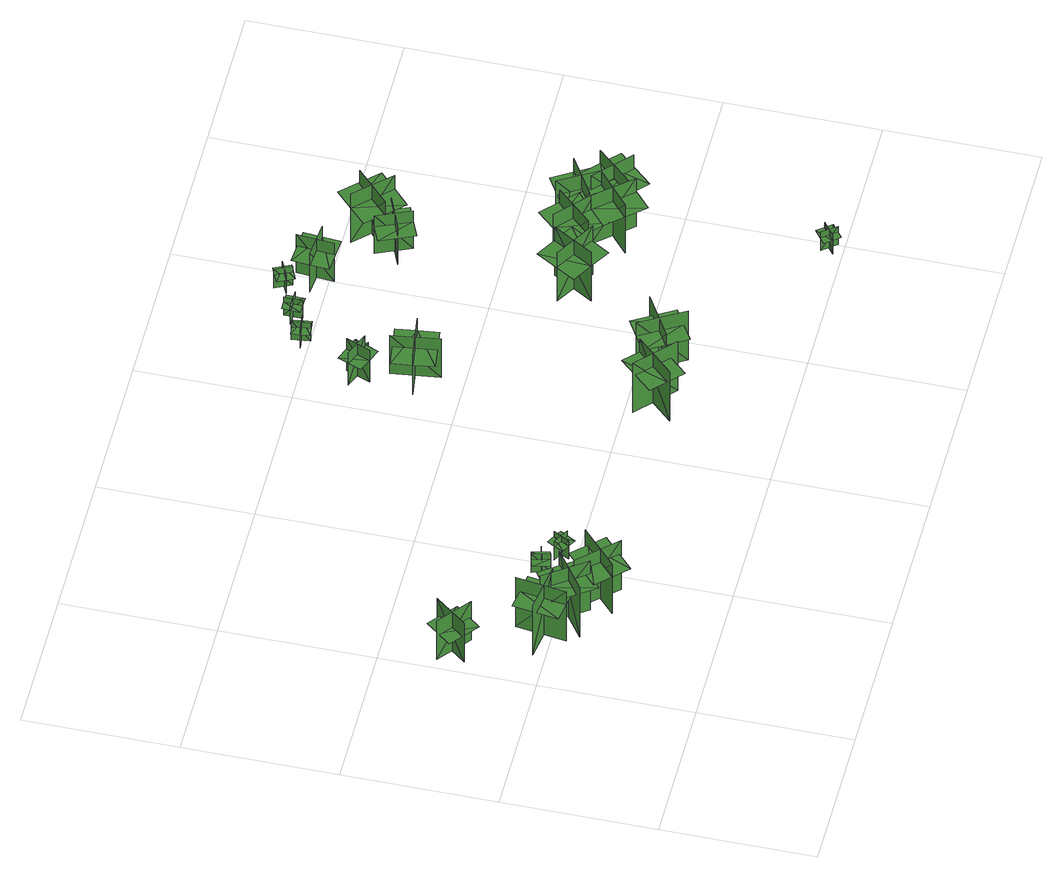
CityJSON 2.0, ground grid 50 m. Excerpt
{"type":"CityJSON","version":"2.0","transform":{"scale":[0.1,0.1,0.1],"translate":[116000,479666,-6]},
"CityObjects":{
"tree1":{"type":"SolitaryVegetationObject","geometry":[{"type":"MultiSurface","lod":"1","boundaries":[[[0,1,2]],[[0,2,3]],[[4,5,6]],[[4,6,7]],[[8,9,10]],[[8,10,11]],[[8,12,13]],[[8,13,9]]]}]},
"tree2":{"type":"SolitaryVegetationObject","geometry":[{"type":"MultiSurface","lod":"1","boundaries":[[[14,15,16]],[[14,16,17]],[[18,19,20]],[[18,20,21]],[[22,23,24]],[[22,24,25]],[[22,26,27]],[[22,27,23]]]}]},
"tree3":{"type":"SolitaryVegetationObject","geometry":[{"type":"MultiSurface","lod":"1","boundaries":[[[28,29,30]],[[28,30,31]],[[32,33,34]],[[32,34,35]],[[36,37,38]],[[36,38,39]],[[36,40,41]],[[36,41,37]]]}]},
"tree4":{"type":"SolitaryVegetationObject","geometry":[{"type":"MultiSurface","lod":"1","boundaries":[[[42,43,44]],[[42,44,45]],[[46,47,48]],[[46,48,49]],[[50,51,52]],[[50,52,53]],[[50,54,55]],[[50,55,51]]]}]},
"tree5":{"type":"SolitaryVegetationObject","geometry":[{"type":"MultiSurface","lod":"1","boundaries":[[[56,57,58]],[[56,58,59]],[[60,61,62]],[[60,62,63]],[[64,65,66]],[[64,66,67]],[[64,67,68]],[[64,68,69]]]}]},
"tree6":{"type":"SolitaryVegetationObject","geometry":[{"type":"MultiSurface","lod":"1","boundaries":[[[70,71,72]],[[70,72,73]],[[74,75,76]],[[74,76,77]],[[78,79,80]],[[78,80,81]],[[78,81,82]],[[78,82,83]]]}]},
"tree7":{"type":"SolitaryVegetationObject","geometry":[{"type":"MultiSurface","lod":"1","boundaries":[[[84,85,86]],[[84,86,87]],[[88,89,90]],[[88,90,91]],[[92,93,94]],[[92,94,95]],[[92,96,97]],[[92,97,93]]]}]},
"tree8":{"type":"SolitaryVegetationObject","geometry":[{"type":"MultiSurface","lod":"1","boundaries":[[[98,99,100]],[[98,100,101]],[[102,103,104]],[[102,104,105]],[[106,107,108]],[[106,108,109]],[[106,110,111]],[[106,111,107]]]}]},
"tree9":{"type":"SolitaryVegetationObject","geometry":[{"type":"MultiSurface","lod":"1","boundaries":[[[112,113,114]],[[112,114,115]],[[116,117,118]],[[116,118,119]],[[120,121,122]],[[120,122,123]],[[120,123,124]],[[120,124,125]]]}]},
"tree10":{"type":"SolitaryVegetationObject","geometry":[{"type":"MultiSurface","lod":"1","boundaries":[[[126,127,128]],[[126,128,129]],[[130,131,132]],[[130,132,133]],[[134,135,136]],[[134,136,137]],[[134,138,139]],[[134,139,135]]]}]},
"tree11":{"type":"SolitaryVegetationObject","geometry":[{"type":"MultiSurface","lod":"1","boundaries":[[[140,141,142]],[[140,142,143]],[[144,145,146]],[[144,146,147]],[[148,149,150]],[[148,150,151]],[[148,151,152]],[[148,152,153]]]}]},
"tree12":{"type":"SolitaryVegetationObject","geometry":[{"type":"MultiSurface","lod":"1","boundaries":[[[154,155,156]],[[154,156,157]],[[158,159,160]],[[158,160,161]],[[162,163,164]],[[162,164,165]],[[162,165,166]],[[162,166,167]]]}]},
"tree13":{"type":"SolitaryVegetationObject","geometry":[{"type":"MultiSurface","lod":"1","boundaries":[[[168,169,170]],[[168,170,171]],[[172,173,174]],[[172,174,175]],[[176,177,178]],[[176,178,179]],[[176,179,180]],[[176,180,181]]]}]},
"tree14":{"type":"SolitaryVegetationObject","geometry":[{"type":"MultiSurface","lod":"1","boundaries":[[[182,183,184]],[[182,184,185]],[[186,187,188]],[[186,188,189]],[[190,191,192]],[[190,192,193]],[[190,193,194]],[[190,194,195]]]}]},
"tree15":{"type":"SolitaryVegetationObject","geometry":[{"type":"MultiSurface","lod":"1","boundaries":[[[196,197,198]],[[196,198,199]],[[200,201,202]],[[200,202,203]],[[204,205,206]],[[204,206,207]],[[204,207,208]],[[204,208,209]]]}]},
"tree16":{"type":"SolitaryVegetationObject","geometry":[{"type":"MultiSurface","lod":"1","boundaries":[[[210,211,212]],[[210,212,213]],[[214,215,216]],[[214,216,217]],[[218,219,220]],[[218,220,221]],[[218,221,222]],[[218,222,223]]]}]},
"tree17":{"type":"SolitaryVegetationObject","geometry":[{"type":"MultiSurface","lod":"1","boundaries":[[[224,225,226]],[[224,226,227]],[[228,229,230]],[[228,230,231]],[[232,233,234]],[[232,234,235]],[[232,235,236]],[[232,236,237]]]}]},
"tree18":{"type":"SolitaryVegetationObject","geometry":[{"type":"MultiSurface","lod":"1","boundaries":[[[238,239,240]],[[238,240,241]],[[242,243,244]],[[242,244,245]],[[246,247,248]],[[246,248,249]],[[246,249,250]],[[246,250,251]]]}]},
"tree19":{"type":"SolitaryVegetationObject","geometry":[{"type":"MultiSurface","lod":"1","boundaries":[[[252,253,254]],[[252,254,255]],[[256,257,258]],[[256,258,259]],[[260,261,262]],[[260,262,263]],[[260,263,264]],[[260,264,265]]]}]},
"tree20":{"type":"SolitaryVegetationObject","geometry":[{"type":"MultiSurface","lod":"1","boundaries":[[[266,267,268]],[[266,268,269]],[[270,271,272]],[[270,272,273]],[[274,275,276]],[[274,276,277]],[[274,277,278]],[[274,278,279]]]}]},
"tree21":{"type":"SolitaryVegetationObject","geometry":[{"type":"MultiSurface","lod":"1","boundaries":[[[280,281,282]],[[280,282,283]],[[284,285,286]],[[284,286,287]],[[288,289,290]],[[288,290,291]],[[288,291,292]],[[288,292,293]]]}]},
"tree22":{"type":"SolitaryVegetationObject","geometry":[{"type":"MultiSurface","lod":"1","boundaries":[[[294,295,296]],[[294,296,297]],[[298,299,300]],[[298,300,301]],[[302,303,304]],[[302,304,305]],[[302,305,306]],[[302,306,307]]]}]},
"tree23":{"type":"SolitaryVegetationObject","geometry":[{"type":"MultiSurface","lod":"1","boundaries":[[[308,309,310]],[[308,310,311]],[[312,313,314]],[[312,314,315]],[[316,317,318]],[[316,318,319]],[[316,319,320]],[[316,320,321]]]}]}
},
"vertices":[
[34,820,12],[137,737,12],[137,737,184],[34,820,184],[44,737,12],[44,737,184],[126,841,184],[126,841,12],[44,818,118],[134,746,118],[168,788,118],[77,860,118],[9,775,118],[99,703,118],
[228,618,7],[204,455,7],[204,455,227],[228,618,227],[123,540,7],[287,516,7],[287,516,227],[123,540,227],[226,604,170],[204,455,170],[268,445,170],[291,595,170],[161,614,170],[139,465,170],
[250,547,8],[346,412,8],[346,412,227],[250,547,227],[229,418,8],[364,514,8],[364,514,227],[229,418,227],[258,536,171],[346,412,171],[399,450,171],[312,573,171],[205,498,171],[293,374,171],
[467,457,9],[347,343,9],[347,343,228],[467,457,228],[337,460,9],[450,339,9],[450,339,228],[337,460,228],[457,447,172],[347,343,172],[392,296,172],[502,399,172],[412,495,172],[302,391,172],
[431,585,16],[488,599,16],[488,599,98],[431,585,98],[465,564,16],[450,622,16],[450,622,98],[465,564,98],[465,564,75],[493,572,75],[479,629,75],[450,622,75],[422,614,75],[436,557,75],
[569,537,16],[517,565,16],[517,565,98],[569,537,98],[558,575,16],[530,523,16],[530,523,98],[558,575,98],[558,575,75],[531,589,75],[504,536,75],[530,523,75],[556,509,75],[584,561,75],
[1167,355,11],[1280,476,11],[1280,476,230],[1167,355,230],[1297,361,11],[1176,474,11],[1176,474,230],[1297,361,230],[1177,366,173],[1280,476,173],[1232,521,173],[1129,410,173],[1224,321,173],[1327,432,173],
[1427,359,11],[1342,501,11],[1342,501,231],[1427,359,231],[1458,486,11],[1316,401,11],[1316,401,231],[1458,486,231],[1420,372,174],[1342,501,174],[1286,468,174],[1364,338,174],[1476,405,174],[1398,535,174],
[1178,1075,19],[1157,1231,19],[1157,1231,190],[1178,1075,190],[1245,1166,19],[1089,1144,19],[1089,1144,190],[1245,1166,190],[1239,1165,142],[1230,1233,142],[1086,1213,142],[1095,1145,142],[1105,1077,142],[1248,1096,142],
[1081,1343,21],[1161,1311,21],[1161,1311,163],[1081,1343,163],[1107,1283,21],[1139,1362,21],[1139,1362,163],[1107,1283,163],[1107,1283,117],[1139,1362,117],[1095,1379,117],[1064,1300,117],[1151,1266,117],[1182,1345,117],
[1185,1343,23],[1140,1312,23],[1140,1312,116],[1185,1343,116],[1149,1349,23],[1149,1349,116],[1180,1304,116],[1180,1304,23],[1150,1347,86],[1132,1334,86],[1156,1299,86],[1175,1312,86],[1194,1325,86],[1169,1360,86],
[1235,1498,18],[1227,1557,18],[1227,1557,100],[1235,1498,100],[1259,1529,18],[1200,1522,18],[1200,1522,100],[1259,1529,100],[1259,1529,77],[1255,1558,77],[1197,1551,77],[1200,1522,77],[1204,1492,77],[1263,1500,77],
[1349,1573,18],[1290,1574,18],[1290,1574,100],[1349,1573,100],[1322,1602,18],[1321,1543,18],[1321,1543,100],[1322,1602,100],[1322,1602,77],[1293,1602,77],[1291,1543,77],[1321,1543,77],[1350,1542,77],[1352,1601,77],
[1573,803,14],[1706,724,14],[1706,724,230],[1573,803,230],[1598,703,14],[1677,836,14],[1677,836,230],[1598,703,230],[1598,703,169],[1665,663,169],[1743,797,169],[1677,836,169],[1610,875,169],[1531,742,169],
[1451,1604,18],[1426,1658,18],[1426,1658,100],[1451,1604,100],[1465,1641,18],[1411,1616,18],[1411,1616,100],[1465,1641,100],[1465,1641,77],[1453,1668,77],[1399,1643,77],[1411,1616,77],[1424,1590,77],[1477,1614,77],
[1495,1485,16],[1505,1606,16],[1505,1606,186],[1495,1485,186],[1557,1537,16],[1436,1547,16],[1436,1547,186],[1557,1537,186],[1557,1537,138],[1562,1598,138],[1441,1607,138],[1436,1547,138],[1431,1486,138],[1552,1476,138],
[1959,68,18],[1995,21,18],[1995,21,100],[1959,68,100],[1954,29,18],[2001,65,18],[2001,65,100],[1954,29,100],[1954,29,77],[1972,6,77],[2019,42,77],[2001,65,77],[1983,89,77],[1936,53,77],
[1833,857,11],[1728,743,11],[1728,743,226],[1833,857,226],[1730,853,11],[1844,748,11],[1844,748,226],[1730,853,226],[1730,853,166],[1677,796,166],[1791,691,166],[1844,748,166],[1896,805,166],[1782,910,166],
[1609,1312,16],[1722,1359,16],[1722,1359,185],[1609,1312,185],[1684,1281,16],[1637,1393,16],[1637,1393,185],[1684,1281,185],[1684,1281,137],[1740,1304,137],[1693,1416,137],[1637,1393,137],[1581,1369,137],[1628,1257,137],
[1935,749,12],[1818,647,12],[1818,647,227],[1935,749,227],[1832,757,12],[1934,640,12],[1934,640,227],[1832,757,227],[1832,757,167],[1774,706,167],[1876,589,167],[1934,640,167],[1992,691,167],[1890,808,167],
[1771,1470,14],[1660,1363,14],[1660,1363,230],[1771,1470,230],[1668,1473,14],[1775,1361,14],[1775,1361,230],[1668,1473,230],[1668,1473,169],[1612,1420,169],[1719,1308,169],[1775,1361,169],[1831,1415,169],[1724,1527,169],
[1947,744,10],[1867,877,10],[1867,877,226],[1947,744,226],[1972,845,10],[1840,764,10],[1840,764,226],[1972,845,226],[1972,845,165],[1932,911,165],[1800,830,165],[1840,764,165],[1880,698,165],[2012,778,165],
[2026,670,11],[1912,776,11],[1912,776,227],[2026,670,227],[2023,774,11],[1917,660,11],[1917,660,227],[2023,774,227],[2023,774,167],[1966,826,167],[1861,713,167],[1917,660,167],[1974,607,167],[2080,721,167]
]}
